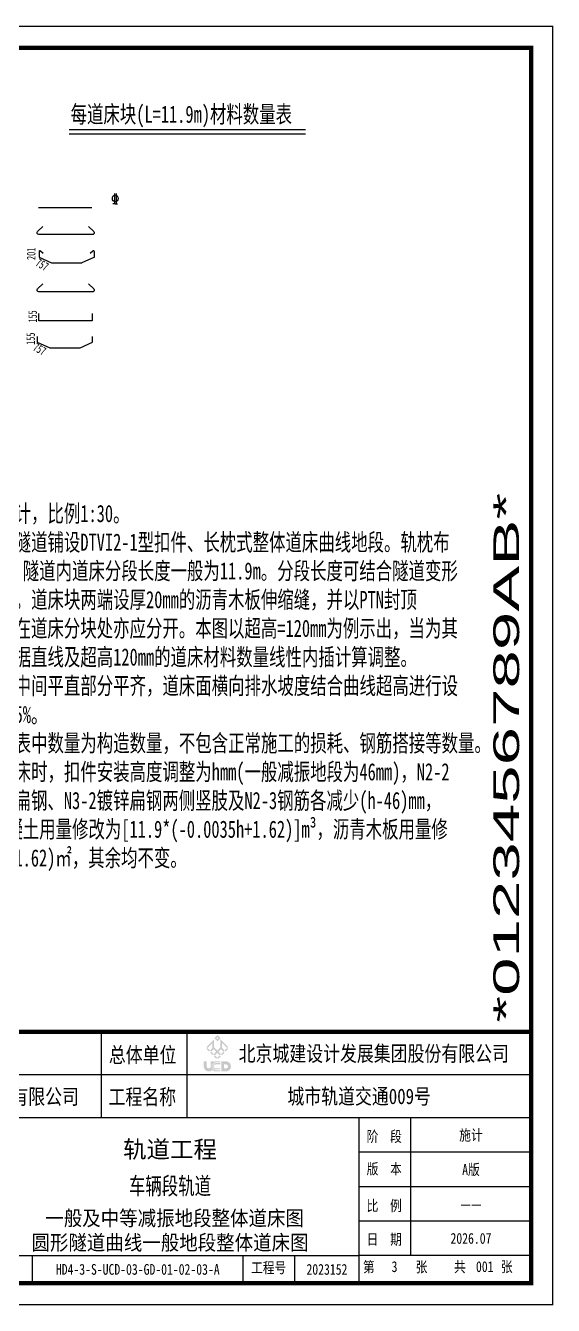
# Model space of a CAD drawing. Header units: millimetres. Extents: x -18 to 15743, y -16244 to -4817.
# Drawn here: x 12060 to 15743, y -16244 to -7324 of the extents above; entities that cross this region are included whole.
import ezdxf
from ezdxf.enums import TextEntityAlignment as Align

# ---------------------------------------------------------------- set-up
doc = ezdxf.new("R2010")
doc.units = ezdxf.units.MM
for name, color, linetype in [('GesoftDrawFrameFrameBlockLayer', 7, 'Continuous'), ('GesoftDrawFrameInLineLayer', 85, 'Continuous'), ('GesoftDrawFrameOutLineLayer', 180, 'Continuous'), ('GesoftDrawFrameTitleLayer', 7, 'Continuous'), ('标注', 3, 'Continuous')]:
    doc.layers.add(name, color=color, linetype=linetype)
doc.styles.add('宋体', font='SimSun.ttf', dxfattribs={"width": 0.7})
doc.styles.add('宋体样式', font='SimSun.ttf', dxfattribs={"width": 0.8})
doc.styles.add('宋体样式宽度0.65', font='SimSun.ttf', dxfattribs={"width": 0.65})
doc.styles.add('宋体样式宽度0.7', font='SimSun.ttf', dxfattribs={"width": 0.7})
doc.styles.add('条形码', font='BC_C39.FBC', dxfattribs={"height": 11})

# ---------------------------------------------------------------- blocks, each defined once
blk = doc.blocks.new('钢筋')
for p, q in [((2091.49, -5498.89), (2091.49, -5501.31)), ((2091.89, -5498.89), (2091.89, -5501.31)), ((2091.69, -5501.31), (2091.16, -5501.31)), ((2091.69, -5501.31), (2092.23, -5501.31))]:
    blk.add_line(p, q)
blk.add_ellipse((2091.69, -5500.05), major_axis=(0, -0.806), ratio=0.813147)
blk = doc.blocks.new('0.25_a528e8101059b214a0224c9661d1e9c2')
at = {"layer": 'GesoftDrawFrameInLineLayer', "color": 0, "const_width": 1}
blk.add_lwpolyline([(0, 0), (0, 287), (-495, 287), (-495, 0), (0, 0)], dxfattribs=at)
at = {"layer": 'GesoftDrawFrameOutLineLayer', "color": 0, "const_width": 0.35}
blk.add_lwpolyline([(5, -5), (5, 292), (-520, 292), (-520, -5), (5, -5)], dxfattribs=at)
blk = doc.blocks.new('GESOFT00000000NEW_049a35bf7f0736cc4250df00ece10f93_a528e8101059b214a0224c9661d1e9c2_2e1cf7a908f61d0b50dc33cccab90907')
at = {"layer": 'GesoftDrawFrameTitleLayer'}
h = blk.add_hatch(color=7, dxfattribs=at)
h.paths.add_polyline_path([(-72.25, 56.91), (-72.98, 56.18), (-73.72, 56.91), (-72.99, 57.65)])
h.paths.add_polyline_path([(-72.99, 57.13), (-73.2, 56.92), (-72.99, 56.72), (-72.78, 56.93)], flags=16)
h.paths.add_polyline_path([(-73.73, 56.66), (-73.73, 54.75), (-72.99, 54.02), (-72.26, 54.75), (-72.26, 56.68), (-70.47, 54.89), (-70.72, 54.64), (-70.46, 54.38), (-71.04, 53.8), (-71.29, 54.05), (-71.56, 53.78), (-71.31, 53.53), (-71.88, 52.95), (-72.14, 53.2), (-72.41, 52.94), (-72.15, 52.69), (-72.73, 52.11), (-72.99, 52.36), (-73.24, 52.11), (-73.82, 52.69), (-73.57, 52.94), (-73.84, 53.21), (-74.09, 52.96), (-74.67, 53.54), (-74.42, 53.79), (-74.69, 54.06), (-74.94, 53.81), (-75.51, 54.38), (-75.26, 54.64), (-75.51, 54.88)])
h.paths.add_polyline_path([(-71.87, 55.79), (-71.87, 54.63), (-71.29, 54.05), (-70.72, 54.64)], flags=16)
h.paths.add_polyline_path([(-72.14, 54.36), (-72.72, 53.79), (-72.14, 53.2), (-71.56, 53.78)], flags=16)
h.paths.add_polyline_path([(-72.99, 53.53), (-73.57, 52.94), (-72.99, 52.36), (-72.41, 52.94)], flags=16)
h.paths.add_polyline_path([(-73.84, 54.37), (-74.42, 53.79), (-73.84, 53.21), (-73.25, 53.79)], flags=16)
h.paths.add_polyline_path([(-74.12, 54.63), (-74.12, 55.79), (-75.26, 54.64), (-74.69, 54.06)], flags=16)
edge = h.paths.add_edge_path()
edge.add_spline(control_points=[(-73.82, 51.43), (-73.82, 51.43), (-73.82, 51.52), (-73.82, 51.52), (-73.82, 51.52), (-74.53, 51.52), (-74.53, 51.52), (-74.53, 51.52), (-74.53, 50.35), (-74.53, 50.35), (-74.53, 50.09), (-74.74, 49.89), (-74.99, 49.89), (-75.24, 49.89), (-75.45, 50.09), (-75.45, 50.35), (-75.45, 50.35), (-75.45, 51.52), (-75.45, 51.52), (-75.45, 51.52), (-76.16, 51.52), (-76.16, 51.52), (-76.16, 51.52), (-76.16, 50.35), (-76.16, 50.35), (-76.16, 49.7), (-75.64, 49.18), (-74.99, 49.18), (-74.67, 49.18), (-74.38, 49.3), (-74.17, 49.51), (-73.96, 49.3), (-73.68, 49.18), (-73.36, 49.18), (-73.36, 49.18), (-72.27, 49.18), (-72.27, 49.18), (-72.27, 49.18), (-72.27, 49.32), (-72.27, 49.32), (-72.43, 49.32), (-73.37, 49.32), (-73.37, 49.33), (-73.93, 49.34), (-74.38, 49.8), (-74.38, 50.35), (-74.38, 50.91), (-73.93, 51.36), (-73.37, 51.38), (-73.37, 51.38), (-72.43, 51.38), (-72.27, 51.38), (-72.27, 51.38), (-72.27, 51.52), (-72.27, 51.52), (-72.27, 51.52), (-73.36, 51.52), (-73.36, 51.52), (-73.52, 51.52), (-73.68, 51.49), (-73.82, 51.43)], knot_values=[0, 0, 0, 0, 1, 1, 1, 2, 2, 2, 3, 3, 3, 4, 4, 4, 5, 5, 5, 6, 6, 6, 7, 7, 7, 8, 8, 8, 9, 9, 9, 10, 10, 10, 11, 11, 11, 12, 12, 12, 13, 13, 13, 14, 14, 14, 15, 15, 15, 16, 16, 16, 17, 17, 17, 18, 18, 18, 19, 19, 19, 20, 20, 20, 20], degree=3, periodic=0)
edge = h.paths.add_edge_path(flags=17)
edge.add_spline(control_points=[(-74.32, 50.35), (-74.32, 49.83), (-73.9, 49.39), (-73.37, 49.38), (-73.36, 49.38), (-72.43, 49.38), (-72.27, 49.38), (-72.27, 49.38), (-72.27, 49.5), (-72.27, 49.5), (-72.43, 49.5), (-73.37, 49.5), (-73.37, 49.51), (-73.84, 49.52), (-74.2, 49.89), (-74.2, 50.35), (-74.2, 50.81), (-73.84, 51.18), (-73.37, 51.2), (-73.37, 51.2), (-72.43, 51.2), (-72.27, 51.2), (-72.27, 51.2), (-72.27, 51.32), (-72.27, 51.32), (-72.43, 51.32), (-73.36, 51.32), (-73.37, 51.32), (-73.89, 51.31), (-74.32, 50.87), (-74.32, 50.35)], knot_values=[0, 0, 0, 0, 1, 1, 1, 2, 2, 2, 3, 3, 3, 4, 4, 4, 5, 5, 5, 6, 6, 6, 7, 7, 7, 8, 8, 8, 9, 9, 9, 10, 10, 10, 10], degree=3, periodic=0)
edge = h.paths.add_edge_path(flags=16)
edge.add_spline(control_points=[(-74.14, 50.35), (-74.14, 49.92), (-73.8, 49.57), (-73.37, 49.56), (-73.36, 49.56), (-72.43, 49.56), (-72.27, 49.56), (-72.27, 49.56), (-72.27, 49.68), (-72.27, 49.68), (-72.43, 49.68), (-73.36, 49.68), (-73.37, 49.68), (-73.73, 49.69), (-74.02, 49.98), (-74.02, 50.35), (-74.02, 50.71), (-73.74, 51.01), (-73.38, 51.02), (-73.37, 51.02), (-72.43, 51.02), (-72.27, 51.02), (-72.27, 51.02), (-72.27, 51.14), (-72.27, 51.14), (-72.43, 51.14), (-73.36, 51.14), (-73.37, 51.14), (-73.8, 51.13), (-74.14, 50.78), (-74.14, 50.35)], knot_values=[0, 0, 0, 0, 1, 1, 1, 2, 2, 2, 3, 3, 3, 4, 4, 4, 5, 5, 5, 6, 6, 6, 7, 7, 7, 8, 8, 8, 9, 9, 9, 10, 10, 10, 10], degree=3, periodic=0)
edge = h.paths.add_edge_path(flags=16)
edge.add_spline(control_points=[(-73.96, 50.35), (-73.96, 50.02), (-73.7, 49.75), (-73.37, 49.74), (-73.35, 49.74), (-72.43, 49.74), (-72.27, 49.74), (-72.27, 49.74), (-72.27, 49.89), (-72.27, 49.89), (-72.27, 49.89), (-73.31, 49.89), (-73.31, 49.89), (-73.56, 49.89), (-73.81, 50.1), (-73.81, 50.35), (-73.81, 50.6), (-73.56, 50.81), (-73.31, 50.81), (-73.31, 50.81), (-72.27, 50.81), (-72.27, 50.81), (-72.27, 50.81), (-72.27, 50.96), (-72.27, 50.96), (-72.43, 50.96), (-73.36, 50.96), (-73.37, 50.96), (-73.7, 50.95), (-73.96, 50.68), (-73.96, 50.35)], knot_values=[0, 0, 0, 0, 1, 1, 1, 2, 2, 2, 3, 3, 3, 4, 4, 4, 5, 5, 5, 6, 6, 6, 7, 7, 7, 8, 8, 8, 9, 9, 9, 10, 10, 10, 10], degree=3, periodic=0)
edge = h.paths.add_edge_path()
edge.add_spline(control_points=[(-70.98, 51.52), (-70.98, 51.52), (-71.45, 51.52), (-71.45, 51.52), (-71.45, 51.52), (-72.08, 51.52), (-72.08, 51.52), (-72.08, 51.52), (-72.08, 49.21), (-72.08, 49.21), (-72.08, 49.21), (-72.08, 49.21), (-72.08, 49.21), (-72.08, 49.21), (-72.07, 49.18), (-72.07, 49.18), (-72.07, 49.18), (-70.98, 49.18), (-70.98, 49.18), (-70.33, 49.18), (-69.81, 49.7), (-69.81, 50.35), (-69.81, 51), (-70.33, 51.52), (-70.98, 51.52)], knot_values=[0, 0, 0, 0, 1, 1, 1, 2, 2, 2, 3, 3, 3, 4, 4, 4, 5, 5, 5, 6, 6, 6, 7, 7, 7, 8, 8, 8, 8], degree=3, periodic=0)
edge = h.paths.add_edge_path(flags=16)
edge.add_spline(control_points=[(-70.98, 49.89), (-70.98, 49.89), (-71.45, 49.89), (-71.45, 49.89), (-71.45, 49.89), (-71.45, 50.81), (-71.45, 50.81), (-71.45, 50.81), (-70.98, 50.81), (-70.98, 50.81), (-70.73, 50.81), (-70.52, 50.6), (-70.52, 50.35), (-70.52, 50.1), (-70.73, 49.89), (-70.98, 49.89)], knot_values=[0, 0, 0, 0, 1, 1, 1, 2, 2, 2, 3, 3, 3, 4, 4, 4, 5, 5, 5, 5], degree=3, periodic=0)
at = {"layer": 'GesoftDrawFrameTitleLayer', "color": 7}
for p, q in [((-100, 58.4), (-100, 38.4)), ((-80, 38.4), (-80, 58.4)), ((0, 48.4), (-180, 48.4)), ((0, 38.4), (-180, 38.4)), ((-40, 0), (-40, 38.4)), ((-28, 6.4), (-28, 38.4)), ((0, 30.4), (-40, 30.4)), ((0, 22.4), (-40, 22.4)), ((0, 14.4), (-40, 14.4)), ((0, 10), (0, 0)), ((0, 10), (0, 0)), ((-128, 6.4), (-40, 6.4)), ((-116, 0), (-116, 6.4)), ((-67, 0), (-67, 6.4)), ((-55, 0), (-55, 6.4)), ((0, 6.4), (-40, 6.4))]:
    blk.add_line(p, q, dxfattribs=at)
at = {"layer": 'GesoftDrawFrameTitleLayer', "color": 7, "const_width": 1}
blk.add_lwpolyline([(0, 0), (0, 58.4), (-200, 58.4), (-200, 0)], close=True, dxfattribs=at)
at = {"layer": 'GesoftDrawFrameFrameBlockLayer'}
blk.add_blockref('0.25_a528e8101059b214a0224c9661d1e9c2', (0, 0), dxfattribs=at)
at = {"layer": 'GesoftDrawFrameTitleLayer', "color": 7, "width": 0.8}
for s, height, style, p in [('总体单位', 3.6, '宋体样式宽度0.7', (-98.22, 51.24)), ('北京城建设计发展集团股份有限公司', 3.6, '宋体样式宽度0.7', (-68.03, 51.54)), ('北京城建设计发展集团股份有限公司', 3.6, '宋体样式宽度0.7', (-168.03, 41.54)), ('工程名称', 3.6, '宋体样式宽度0.7', (-98.3, 41.47)), ('阶  段', 2.5, '宋体样式宽度0.7', (-38.26, 32.83)), ('版  本', 2.5, '宋体样式宽度0.7', (-38.26, 25.3)), ('比  例', 2.5, '宋体样式宽度0.7', (-38.26, 16.75)), ('日  期', 2.5, '宋体样式宽度0.7', (-38.26, 8.93)), ('工程号', 2.5, '宋体样式宽度0.65', (-65.14, 2.34)), ('第       张', 2.5, '宋体样式宽度0.7', (-39.12, 2.52)), ('共      张', 2.5, '宋体样式宽度0.7', (-17.95, 2.56))]:
    blk.add_text(s, height=height, dxfattribs=dict(at, style=style)).set_placement(p)
at = {"layer": 'GesoftDrawFrameTitleLayer', "color": 7, "style": '条形码', "width": 2}
blk.add_attdef('BARCODE', (-2.8, 60.5), '', height=6, rotation=90, dxfattribs=at)
at = {"layer": 'GesoftDrawFrameTitleLayer', "style": '宋体样式'}
for tag, height, width, p in [('GCMC0', 3.6, 0.8, (-40, 43.4)), ('SHEJI', 2.5, 0.8, (-154, 35.2)), ('SHEJI2', 2.5, 0.8, (-137.76, 35.27)), ('SJJD', 2.5, 0.8, (-14, 34.4)), ('JIAOHE', 2.5, 0.8, (-154, 28.8)), ('JIAOHE2', 2.5, 0.8, (-137.61, 28.83)), ('VERSION0', 2.5, 0.8, (-14, 26.4)), ('ZTSD', 2.5, 0.8, (-190, 24)), ('CEMING', 4, 0.7, (-84, 22.59)), ('ZYFZR1', 2.5, 0.8, (-154, 22.4)), ('ZYFZR2', 2.5, 0.8, (-137.76, 22.24)), ('BILI', 2.5, 0.8, (-14, 18.4)), ('XMFZR1', 2.5, 0.8, (-154, 16)), ('XMFZR2', 2.5, 0.8, (-137.98, 16.22)), ('DOCNAME0', 3.5, 0.9, (-84, 13.27)), ('SENHE', 2.5, 0.8, (-154, 9.6)), ('SENHE2', 2.5, 0.8, (-137.41, 9.52)), ('DOCNAME2', 3.5, 0.9, (-84, 9.42)), ('RIQI', 2.5, 0.8, (-14, 10.4)), ('XTSD', 2.5, 0.8, (-190, 4.8)), ('SENDING', 2.5, 0.8, (-154, 3.2)), ('SENDING2', 2.5, 0.8, (-137.41, 3.81)), ('TUHAO', 2.5, 0.8, (-91.5, 3.2)), ('PROJECTNO', 2.5, 0.8, (-47.5, 3.2)), ('PAGENUMBER', 2.5, 0.8, (-31.78, 3.83)), ('PAGECOUNT', 2.5, 0.8, (-10.8, 3.83))]:
    blk.add_attdef(tag, text='', height=height, dxfattribs=dict(at, width=width)).set_placement(p, align=Align.MIDDLE_CENTER)
blk.add_attdef('PIANMING', text='', height=4, dxfattribs=at).set_placement((-84, 31.09), align=Align.MIDDLE_CENTER)

msp = doc.modelspace()

# ---------------------------------------------------------------- linework, layer by layer
for p, q in [((12149.6, -8591.36), (12522.67, -8591.36)), ((12154.03, -8900.25), (12154.03, -8938.76)), ((12182.8, -8913.33), (12165.12, -8895.65)), ((12529, -8895.65), (12511.32, -8913.33)), ((12540.1, -8938.76), (12540.1, -8900.25)), ((12154.03, -8938.76), (12241.2, -8977.28)), ((12241.2, -8977.28), (12452.92, -8977.28)), ((12540.1, -8938.76), (12452.92, -8977.28))]:
    msp.add_line(p, q)
for points in [[(12500.13, -8722.97), (12535.48, -8758.33, -0.7120767), (12524.59, -8780.52), (12151.52, -8780.52, -0.6170793), (12144.03, -8758.33), (12179.38, -8722.97)], [(12500.13, -9122.97), (12535.48, -9158.33, -0.7120767), (12524.59, -9180.52), (12151.52, -9180.52, -0.6170793), (12144.03, -9158.33), (12179.38, -9122.97)]]:
    msp.add_lwpolyline(points, format="xyb")
for points in [[(12524.59, -9330.52), (12524.59, -9380.52), (12151.52, -9380.52), (12151.52, -9330.52)], [(12141.42, -9491.9), (12141.42, -9530.41), (12228.6, -9568.93), (12440.31, -9568.93), (12527.49, -9530.41), (12527.49, -9491.9)]]:
    msp.add_lwpolyline(points)
for centre, start, end in [((12160.53, -8900.25), 45, 180), ((12533.6, -8900.25), 0, 135)]:
    msp.add_arc(centre, 6.5, start, end)
at = {"layer": '标注', "color": 4}
msp.add_line((12365.11, -8047.06), (14012.76, -8047.06), dxfattribs=at)
at = {"layer": '标注'}
msp.add_line((12365.11, -8077.06), (14012.76, -8077.06), dxfattribs=at)

# ---------------------------------------------------------------- block references
at = {"color": 0, "xscale": 30, "yscale": 30, "zscale": 30}
msp.add_blockref('钢筋', (-50064.96, 156472.97), dxfattribs=at)
at = {"layer": '标注'}
ref = msp.add_blockref('GESOFT00000000NEW_049a35bf7f0736cc4250df00ece10f93_a528e8101059b214a0224c9661d1e9c2_2e1cf7a908f61d0b50dc33cccab90907', (15587.73, -16088.95), dxfattribs=dict(at, xscale=30, yscale=30, zscale=30))
ref.add_attrib('GCMC0', '城市轨道交通009号', dxfattribs={"layer": 'GesoftDrawFrameTitleLayer', "height": 108, "style": '宋体样式', "width": 0.8}).set_placement((14387.73, -14786.95), align=Align.MIDDLE_CENTER)
ref.add_attrib('PIANMING', '轨道工程', dxfattribs={"layer": 'GesoftDrawFrameTitleLayer', "height": 120, "style": '宋体样式'}).set_placement((13067.73, -15156.34), align=Align.MIDDLE_CENTER)
ref.add_attrib('CEMING', '车辆段轨道', dxfattribs={"layer": 'GesoftDrawFrameTitleLayer', "height": 120, "style": '宋体样式', "width": 0.7}).set_placement((13067.73, -15411.32), align=Align.MIDDLE_CENTER)
ref.add_attrib('DOCNAME0', ' 一般及中等减振地段整体道床图', dxfattribs={"layer": 'GesoftDrawFrameTitleLayer', "height": 105, "style": '宋体样式', "width": 0.9}).set_placement((13067.73, -15636.18), align=Align.MIDDLE_CENTER)
ref.add_attrib('DOCNAME2', '圆形隧道曲线一般地段整体道床图', dxfattribs={"layer": 'GesoftDrawFrameTitleLayer', "height": 105, "style": '宋体样式', "width": 0.9}).set_placement((13067.73, -15806.47), align=Align.MIDDLE_CENTER)
ref.add_attrib('TUHAO', 'HD4-3-S-UCD-03-GD-01-02-03-A', dxfattribs={"layer": 'GesoftDrawFrameTitleLayer', "height": 75, "style": '宋体样式', "width": 0.8}).set_placement((12842.74, -15992.95), align=Align.MIDDLE_CENTER)
ref.add_attrib('VERSION0', 'A版', dxfattribs={"layer": 'GesoftDrawFrameTitleLayer', "height": 75, "style": '宋体样式', "width": 0.8}).set_placement((15167.73, -15296.95), align=Align.MIDDLE_CENTER)
ref.add_attrib('SJJD', '施计', dxfattribs={"layer": 'GesoftDrawFrameTitleLayer', "height": 75, "style": '宋体样式', "width": 0.8}).set_placement((15167.73, -15056.95), align=Align.MIDDLE_CENTER)
ref.add_attrib('BILI', '——', dxfattribs={"layer": 'GesoftDrawFrameTitleLayer', "height": 75, "style": '宋体样式', "width": 0.8}).set_placement((15167.73, -15536.95), align=Align.MIDDLE_CENTER)
ref.add_attrib('RIQI', '2026.07', dxfattribs={"layer": 'GesoftDrawFrameTitleLayer', "height": 75, "style": '宋体样式', "width": 0.8}).set_placement((15167.73, -15776.95), align=Align.MIDDLE_CENTER)
ref.add_attrib('PROJECTNO', '2023152', dxfattribs={"layer": 'GesoftDrawFrameTitleLayer', "height": 75, "style": '宋体样式', "width": 0.8}).set_placement((14162.79, -15992.95), align=Align.MIDDLE_CENTER)
ref.add_attrib('PAGENUMBER', '3', dxfattribs={"layer": 'GesoftDrawFrameTitleLayer', "height": 75, "style": '宋体样式', "width": 0.8}).set_placement((14634.24, -15974.03), align=Align.MIDDLE_CENTER)
ref.add_attrib('PAGECOUNT', '001', dxfattribs={"layer": 'GesoftDrawFrameTitleLayer', "height": 75, "style": '宋体样式', "width": 0.8}).set_placement((15263.65, -15974.03), align=Align.MIDDLE_CENTER)
ref.add_attrib('BARCODE', '*0123456789AB*', (15503.84, -14273.89), dxfattribs={"layer": 'GesoftDrawFrameTitleLayer', "color": 7, "height": 180, "rotation": 90, "style": '条形码', "width": 2})

# ---------------------------------------------------------------- texts
at = {"insert": (10941.81, -10464.35), "char_height": 120, "attachment_point": 1, "style": '宋体'}
msp.add_mtext_dynamic_manual_height_columns('\\A1;注：\\P\\pi-240,l240,t240,360;1.^I本图尺寸均以mm计，比例1:30。\\P2.^I本图适用于圆形隧道铺设DTVI2-1型扣件、长枕式整体道床曲线地段。轨枕布置间距为595mm，隧道内道床分段长度一般为11.9m。分段长度可结合隧道变形缝位置适当调整。道床块两端设厚20mm的沥青木板伸缩缝，并以PTN封顶30mm。{\\A0;两侧水沟在道床分块处亦应分开。本图以超高=120mm为例示出，当为其他超高时，可根据直线及超高120mm的道床材料数量线性内插计算调整。}\\P3.^I道床顶面与轨枕中间平直部分平齐，道床面横向排水坡度结合曲线超高进行设置，并不小于2.5%。\\P4.^I道床块材料数量表中数量为构造数量，不包含正常施工的损耗、钢筋搭接等数量。{\\C2;\\P\\A0;\\C256;5.^I当为中等减振道床时，扣件安装高度调整为hmm(一般减振地段为46mm)，N2-2钢筋、N3-1镀锌扁钢、N3-2镀锌扁钢两侧竖肢及N2-3钢筋各减少(h-46)mm，11.9m道床块混凝土用量修改为[11.9*(-0.0035h+1.62)]m³，沥青木板用量修改为(-0.0035h+1.62)㎡，其余均不变。}', width=4158.1233, gutter_width=600, heights=[0], dxfattribs=at)
at = {"layer": '标注', "style": '宋体', "width": 0.7}
msp.add_text('每道床块(L=11.9m)材料数量表', height=120, dxfattribs=at).set_placement((12374.05, -8001.44))
for s, rotation, p in [('201', 90, (12128.68, -8957.08)), ('757', 330, (12123.47, -8994.15)), ('155', 90, (12138.86, -9393.91)), ('155', 90, (12124.95, -9548.99)), ('757', 330, (12106.47, -9583.34))]:
    msp.add_text(s, height=60, rotation=rotation, dxfattribs=at).set_placement(p)

doc.saveas('drawing.dxf')
